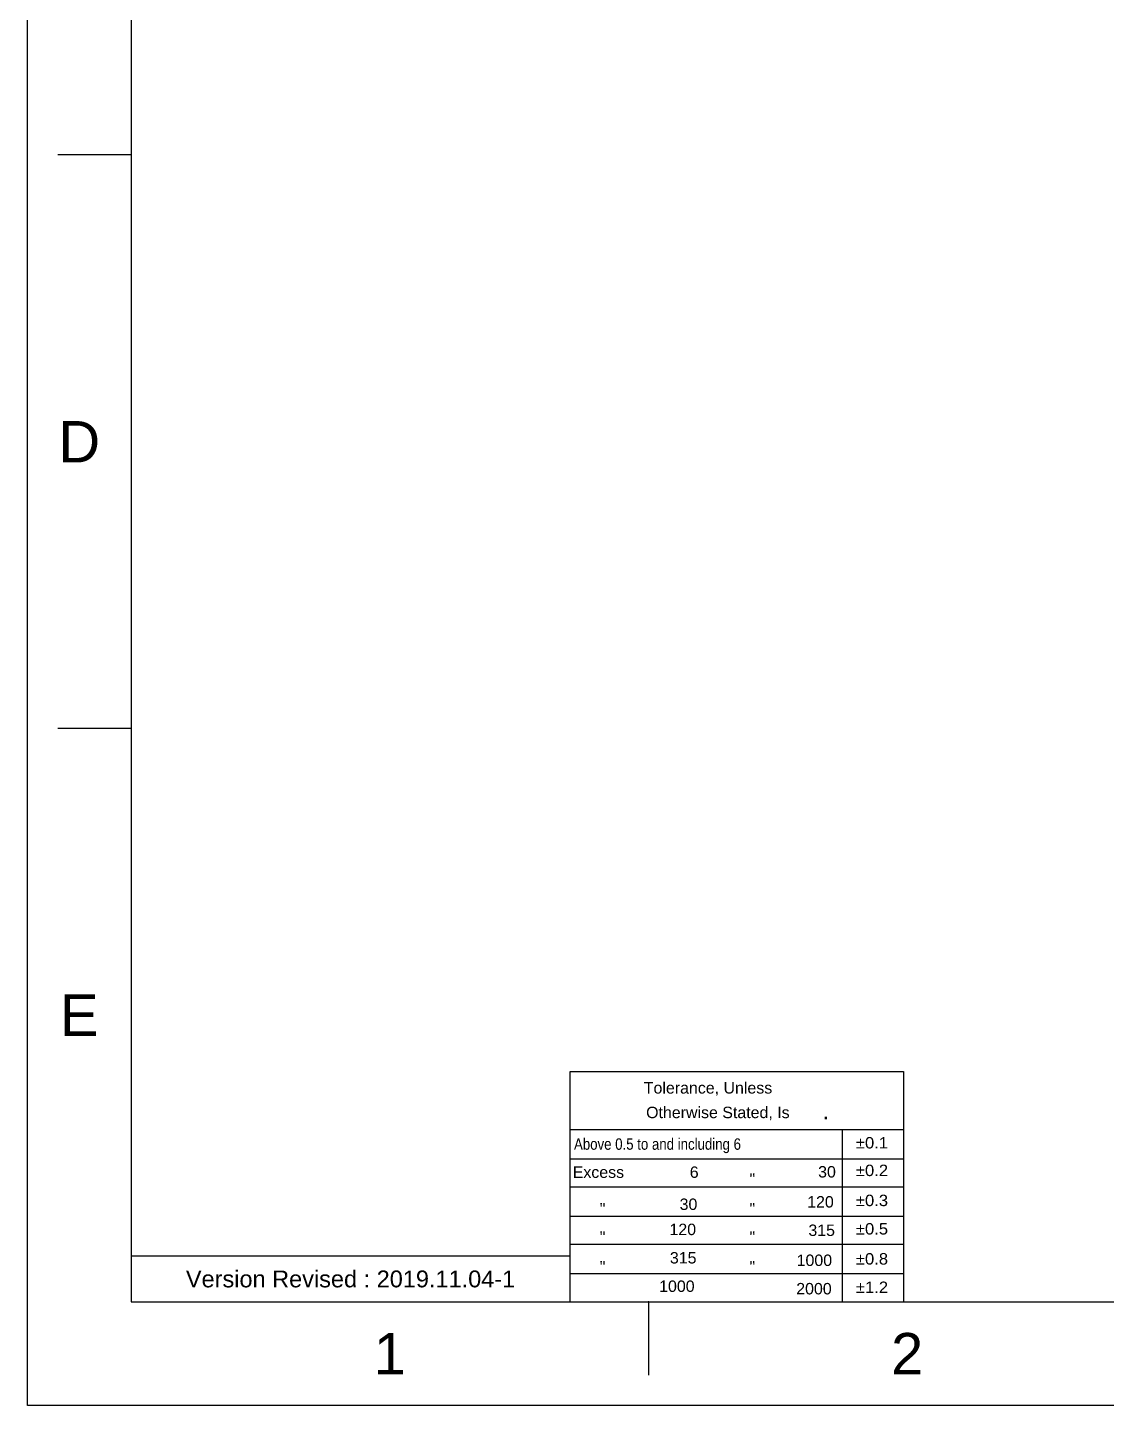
# Model space of a CAD drawing. Header units: millimetres. Extents: x 480 to 1074, y -563 to -143.
# Drawn here: x 480.3 to 627.7, y -562.6 to -374.3 of the extents above; entities that cross this region are included whole.
import ezdxf

# ---------------------------------------------------------------- set-up
doc = ezdxf.new("R2010")
doc.units = ezdxf.units.MM
doc.layers.add('FORM', color=7, linetype='Continuous')
doc.layers.add('TEXT', color=2, linetype='Continuous')
doc.styles.get("Standard").update_dxf_attribs({"font": 'arial.ttf'})

msp = doc.modelspace()

# ---------------------------------------------------------------- linework, layer by layer
for p, q in [((494.42726, -156.70304), (494.42726, -548.42021)), ((494.42726, -391.73334), (484.42726, -391.73334)), ((494.42726, -470.07678), (484.42726, -470.07678)), ((494.42726, -548.42021), (1060.08383, -548.42021)), ((565.13433, -548.42021), (565.13433, -558.42021))]:
    msp.add_line(p, q)
at = {"color": 7, "linetype": 'Continuous'}
for p, q in [((554.42726, -516.94223), (599.98103, -516.94223)), ((554.42726, -548.42021), (554.42726, -516.94223)), ((599.98103, -516.94223), (599.98103, -548.42021))]:
    msp.add_line(p, q, dxfattribs=at)
at = {"color": 4, "linetype": 'Continuous'}
for p, q in [((554.42726, -524.86237), (599.98103, -524.86237)), ((591.64924, -548.42021), (591.64924, -524.86237)), ((554.42726, -528.86176), (599.98103, -528.86176)), ((554.42726, -532.70118), (599.98103, -532.70118)), ((554.42726, -536.70057), (599.98103, -536.70057)), ((554.42726, -540.53999), (599.98103, -540.53999)), ((554.42726, -544.53938), (599.98103, -544.53938))]:
    msp.add_line(p, q, dxfattribs=at)
msp.add_lwpolyline([(480.28585, -142.56163), (1074.22524, -142.56163), (1074.22524, -562.56163), (480.28585, -562.56163)], close=True)
msp.add_point((565.13433, -548.42021))
at = {"layer": 'FORM'}
msp.add_lwpolyline([(494.42726, -548.42021), (554.42726, -548.42021), (554.42726, -542.17021), (494.42726, -542.17021)], close=True, dxfattribs=at)

# ---------------------------------------------------------------- texts
at = {"color": 2, "linetype": 'Continuous'}
for s, height, p in [('Tolerance, Unless', 1.55925, (564.49611, -519.95442)), ('Otherwise Stated, Is', 1.55925, (564.81618, -523.31391)), ('.', 2.33887, (588.93044, -523.47139)), ('Excess', 1.55925, (554.78562, -531.47267)), ('6', 1.55925, (570.78108, -531.47267)), ('30', 1.55925, (588.32174, -531.42322)), ('"', 1.55925, (578.94614, -532.41224)), ('30', 1.55925, (569.39454, -535.85246)), ('120', 1.55925, (586.82428, -535.52581)), ('"', 1.55925, (558.48083, -536.45939)), ('"', 1.55925, (578.94614, -536.45939)), ('120', 1.55925, (568.008, -539.28977)), ('315', 1.55925, (586.99066, -539.40664)), ('"', 1.55925, (558.48083, -540.34022)), ('"', 1.55925, (578.94614, -540.34022)), ('315', 1.55925, (568.06346, -543.1706)), ('1000', 1.55925, (585.38228, -543.50923)), ('"', 1.55925, (558.48083, -544.38737)), ('"', 1.55925, (578.94614, -544.38737)), ('1000', 1.55925, (566.59461, -547.05143)), ('2000', 1.55925, (585.32682, -547.39006))]:
    msp.add_text(s, height=height, dxfattribs=at).set_placement(p)
for s, width, p in [('Above 0.5 to and including 6', 0.83, (554.96048, -527.63325)), ('%%p0.1', 1.041667, (593.47967, -527.45836)), ('%%p0.2', 1.041667, (593.47967, -531.22831)), ('%%p0.3', 1.041667, (593.47967, -535.3309)), ('%%p0.5', 1.041667, (593.47967, -539.21173)), ('%%p0.8', 1.041667, (593.47967, -543.31433)), ('%%p1.2', 1.041667, (593.47967, -547.19515))]:
    msp.add_text(s, height=1.55925, dxfattribs=dict(at, width=width)).set_placement(p)
at = {"char_height": 5.65657, "attachment_point": 5}
for s, width, insert in [('D', 10, (487.35655, -430.90506)), ('E', 10, (487.35655, -509.24849)), ('1', 50, (529.7808, -555.49092)), ('2', 50, (600.48787, -555.49092))]:
    msp.add_mtext_dynamic_manual_height_columns(s, width=width, gutter_width=12.5, heights=[0], dxfattribs=dict(at, insert=insert))
at = {"layer": 'TEXT', "insert": (524.42726, -545.29521), "char_height": 2.3, "attachment_point": 5}
msp.add_mtext_dynamic_manual_height_columns('Version Revised : 2019.11.04-1', width=60, gutter_width=12.5, heights=[0], dxfattribs=at)

doc.saveas('drawing.dxf')
